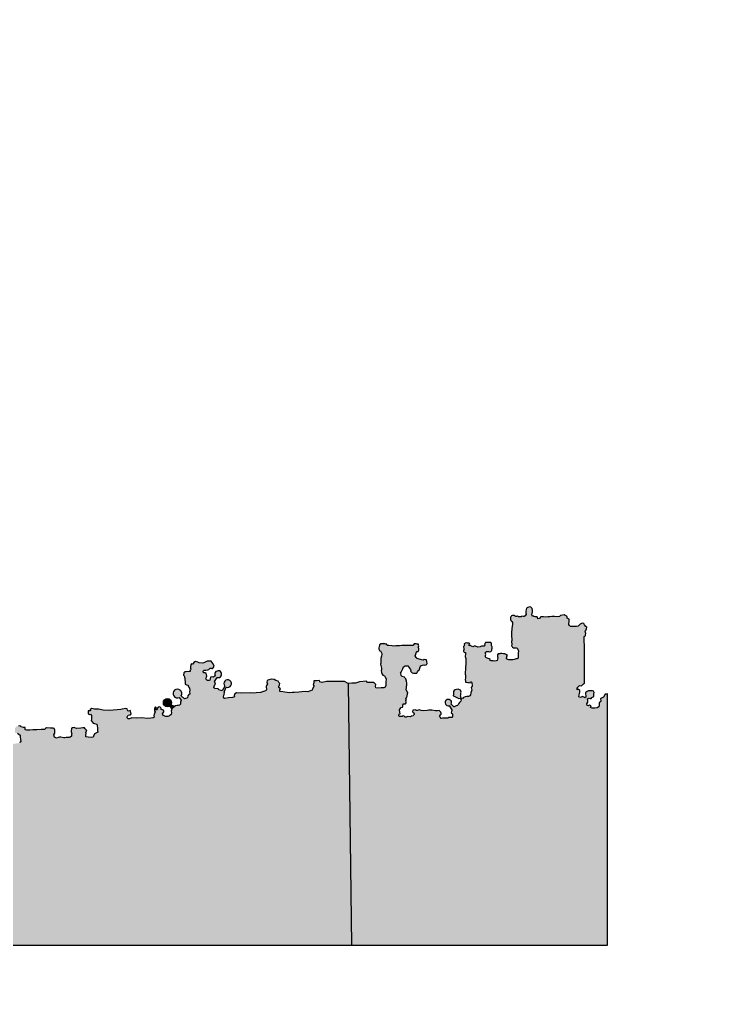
# Model space of a CAD drawing. Header units: metres. Extents: x -564 to -106, y -319 to -159.
# Drawn here: x -371.838 to -370.601, y -164.266 to -162.562 of the extents above; entities that cross this region are included whole.
import ezdxf

# ---------------------------------------------------------------- set-up
doc = ezdxf.new("R2010")
doc.units = ezdxf.units.M
doc.header["$MEASUREMENT"] = 0
doc.layers.add('контур здания на ситуации', color=1, linetype='Continuous', lineweight=30)
doc.layers.add('Рамка', color=7, linetype='Continuous', lineweight=0)

# ---------------------------------------------------------------- blocks, each defined once
blk = doc.blocks.new('A$C2C6E360E_1_1')
at = {"linetype": 'Continuous', "lineweight": 30, "ltscale": 0.1}
for points in [[(-5.0115, -3.9651), (-5.0154, -3.9651), (-5.0183, -3.9702), (-5.0216, -3.9723), (-5.0234, -3.9734), (-5.0229, -3.9765), (-5.0235, -3.9787), (-5.0256, -3.9798), (-5.026, -3.9822), (-5.0258, -3.985), (-5.0262, -3.9874), (-5.029, -3.9887), (-5.0334, -3.9894), (-5.0379, -3.9895), (-5.0407, -3.9883), (-5.0398, -3.9853), (-5.0426, -3.984), (-5.0439, -3.9852), (-5.0467, -3.9848), (-5.0468, -3.9822), (-5.0453, -3.9789), (-5.0454, -3.9761), (-5.0457, -3.9734), (-5.0449, -3.9725), (-5.043, -3.9719), (-5.0417, -3.9725), (-5.0397, -3.9725), (-5.0382, -3.9711), (-5.035, -3.9691), (-5.0347, -3.965), (-5.0345, -3.9621), (-5.0355, -3.9598), (-5.0371, -3.9594), (-5.0396, -3.9595), (-5.0422, -3.9596), (-5.0442, -3.9594), (-5.0466, -3.9604), (-5.0491, -3.9627), (-5.0493, -3.9653), (-5.0487, -3.9676), (-5.0487, -3.9703), (-5.0502, -3.9717), (-5.0521, -3.9707), (-5.0546, -3.9694), (-5.058, -3.9708), (-5.0607, -3.9698), (-5.0601, -3.9662), (-5.0594, -3.9618), (-5.059, -3.9592), (-5.0622, -3.9564), (-5.0637, -3.9577), (-5.064, -3.9541), (-5.0603, -3.9509), (-5.0594, -3.95), (-5.0565, -3.9507), (-5.0547, -3.9492), (-5.0528, -3.9476), (-5.0511, -3.9461), (-5.051, -3.9416), (-5.0509, -3.9095), (-5.0509, -3.8859), (-5.0515, -3.8693), (-5.0516, -3.8656), (-5.0495, -3.8643), (-5.0493, -3.8627), (-5.0489, -3.8602), (-5.05, -3.8572), (-5.0492, -3.8556), (-5.0483, -3.8539), (-5.0475, -3.8523), (-5.0472, -3.8492), (-5.049, -3.8482), (-5.0508, -3.8455), (-5.0523, -3.8434), (-5.0548, -3.8428), (-5.0588, -3.8441), (-5.0604, -3.846), (-5.062, -3.8478), (-5.0651, -3.8483), (-5.0694, -3.8484), (-5.0716, -3.8483), (-5.0752, -3.8482), (-5.0772, -3.8466), (-5.0783, -3.8446), (-5.0783, -3.8422), (-5.0775, -3.8406), (-5.0776, -3.8387), (-5.0777, -3.8354), (-5.0797, -3.8346), (-5.0811, -3.834), (-5.0809, -3.832), (-5.0818, -3.8306), (-5.0843, -3.8291), (-5.0862, -3.828), (-5.0893, -3.8286), (-5.0924, -3.8292), (-5.0943, -3.8313), (-5.0971, -3.8317), (-5.1026, -3.8311), (-5.1072, -3.8313), (-5.1112, -3.8315), (-5.1143, -3.8317), (-5.1178, -3.832), (-5.1217, -3.8317), (-5.1248, -3.8314), (-5.1267, -3.8314), (-5.1275, -3.8327), (-5.1285, -3.8343), (-5.1317, -3.8348), (-5.1326, -3.8317), (-5.1346, -3.8318), (-5.1361, -3.8319), (-5.1385, -3.831), (-5.1404, -3.83), (-5.1417, -3.8304), (-5.1422, -3.827), (-5.1417, -3.8257), (-5.1406, -3.8232), (-5.1411, -3.8203), (-5.1416, -3.8175), (-5.1439, -3.8151), (-5.1462, -3.8144), (-5.149, -3.8154), (-5.1514, -3.8169), (-5.152, -3.8189), (-5.1526, -3.8224), (-5.1524, -3.8245), (-5.152, -3.8262), (-5.1518, -3.8272), (-5.1538, -3.8297), (-5.155, -3.8312), (-5.1569, -3.8309), (-5.159, -3.8305), (-5.1607, -3.8317), (-5.162, -3.8319), (-5.1635, -3.8316), (-5.1651, -3.8314), (-5.166, -3.8305), (-5.167, -3.8307), (-5.1684, -3.8309), (-5.1699, -3.8312), (-5.1709, -3.8305), (-5.1723, -3.8296), (-5.1739, -3.8295), (-5.1754, -3.8296), (-5.177, -3.8297), (-5.1778, -3.831), (-5.1786, -3.8322), (-5.1788, -3.8344), (-5.1788, -3.8363), (-5.1778, -3.8388), (-5.1765, -3.8398), (-5.1754, -3.8416), (-5.1755, -3.8443), (-5.1763, -3.8515), (-5.1765, -3.8531), (-5.177, -3.858), (-5.1773, -3.8605), (-5.1772, -3.8628), (-5.1769, -3.8663), (-5.1766, -3.8691), (-5.1768, -3.8723), (-5.177, -3.8744), (-5.1765, -3.8795), (-5.177, -3.8816), (-5.1762, -3.883), (-5.1754, -3.8841), (-5.1738, -3.8853), (-5.1723, -3.8853), (-5.1706, -3.8854), (-5.1677, -3.8852), (-5.1666, -3.8863), (-5.1652, -3.8909), (-5.1654, -3.8936), (-5.1657, -3.8967), (-5.1656, -3.9014), (-5.1655, -3.9029), (-5.1676, -3.9041), (-5.1691, -3.9041), (-5.1707, -3.9045), (-5.1724, -3.9053), (-5.1746, -3.9057), (-5.1765, -3.9061), (-5.179, -3.906), (-5.1818, -3.9059), (-5.1837, -3.9051), (-5.1848, -3.9047), (-5.186, -3.9042), (-5.186, -3.9023), (-5.1854, -3.9011), (-5.185, -3.9002), (-5.1843, -3.8987), (-5.1855, -3.8975), (-5.1865, -3.8966), (-5.1886, -3.8954), (-5.1908, -3.8953), (-5.1937, -3.8951), (-5.196, -3.8952), (-5.1975, -3.8953), (-5.2002, -3.8955), (-5.2012, -3.8973), (-5.2014, -3.8986), (-5.2011, -3.9008), (-5.2007, -3.9026), (-5.2012, -3.9045), (-5.2019, -3.9069), (-5.2037, -3.9075), (-5.2059, -3.9082), (-5.2088, -3.9078), (-5.2101, -3.9078), (-5.2122, -3.9077), (-5.2138, -3.9069), (-5.2138, -3.9051), (-5.2156, -3.9044), (-5.2172, -3.9038), (-5.2204, -3.9025), (-5.2217, -3.902), (-5.2222, -3.9008), (-5.2218, -3.8985), (-5.2214, -3.8966), (-5.2222, -3.8947), (-5.2227, -3.8936), (-5.2216, -3.8924), (-5.2203, -3.8917), (-5.2186, -3.8917), (-5.2168, -3.8916), (-5.215, -3.8921), (-5.2128, -3.8915), (-5.2125, -3.8912), (-5.211, -3.8895), (-5.2109, -3.8884), (-5.2108, -3.8877), (-5.2108, -3.8871), (-5.2107, -3.8863), (-5.2106, -3.8851), (-5.2103, -3.8836), (-5.2111, -3.8825), (-5.2116, -3.8818), (-5.2117, -3.8806), (-5.2116, -3.8796), (-5.2115, -3.8782), (-5.2132, -3.8759), (-5.2157, -3.8757), (-5.2179, -3.8759), (-5.2218, -3.8761), (-5.2228, -3.8775), (-5.2237, -3.8787), (-5.2232, -3.8804), (-5.2229, -3.8814), (-5.2246, -3.8821), (-5.2272, -3.8822), (-5.2287, -3.8822), (-5.2312, -3.8834), (-5.2351, -3.8841), (-5.2366, -3.8834), (-5.238, -3.8828), (-5.2394, -3.8821), (-5.2417, -3.8825), (-5.2427, -3.8829), (-5.2441, -3.8834), (-5.2464, -3.8822), (-5.2484, -3.8811), (-5.2503, -3.8817), (-5.25, -3.8797), (-5.2488, -3.8785), (-5.25, -3.8774), (-5.2519, -3.8772), (-5.2532, -3.877), (-5.2548, -3.8768), (-5.2569, -3.8773), (-5.2587, -3.8782), (-5.2588, -3.8791), (-5.2582, -3.8801), (-5.2579, -3.8806), (-5.2585, -3.8812), (-5.2601, -3.8828), (-5.2599, -3.8839), (-5.2597, -3.8852), (-5.2593, -3.8873), (-5.259, -3.8885), (-5.2598, -3.89), (-5.2598, -3.8909), (-5.2589, -3.8929), (-5.2579, -3.893), (-5.2564, -3.8934), (-5.2563, -3.8955), (-5.2573, -3.9), (-5.2557, -3.9038), (-5.256, -3.9094), (-5.2561, -3.9119), (-5.2562, -3.9145), (-5.2564, -3.9173), (-5.2567, -3.9227), (-5.2569, -3.9274), (-5.2572, -3.9305), (-5.2563, -3.9325), (-5.2565, -3.9345), (-5.2568, -3.9378), (-5.2569, -3.94), (-5.2565, -3.9429), (-5.2563, -3.9443), (-5.2547, -3.9447), (-5.2523, -3.9453), (-5.2508, -3.9453), (-5.2484, -3.9454), (-5.2477, -3.9441), (-5.2466, -3.9437), (-5.2458, -3.9449), (-5.2455, -3.9461), (-5.2451, -3.9495), (-5.2449, -3.9517), (-5.2465, -3.954), (-5.2461, -3.9562), (-5.2456, -3.9585), (-5.2465, -3.9614), (-5.2475, -3.9632), (-5.2481, -3.9664), (-5.2489, -3.9681), (-5.2511, -3.9691), (-5.254, -3.9695), (-5.2569, -3.9698), (-5.2602, -3.9711), (-5.2614, -3.9725), (-5.2638, -3.9721), (-5.2647, -3.9698), (-5.2651, -3.9686), (-5.2649, -3.9663), (-5.2646, -3.9632), (-5.2641, -3.9617), (-5.2651, -3.9586), (-5.2678, -3.9573), (-5.2694, -3.9565), (-5.272, -3.9572), (-5.2743, -3.9577), (-5.2759, -3.9591), (-5.2775, -3.9604), (-5.2774, -3.9632), (-5.2775, -3.9655), (-5.2776, -3.9679), (-5.276, -3.9687), (-5.2738, -3.9698), (-5.2702, -3.9716), (-5.2681, -3.9727), (-5.2656, -3.9723), (-5.2641, -3.9748), (-5.2648, -3.9771), (-5.2669, -3.9799), (-5.2685, -3.9821), (-5.2699, -3.984), (-5.2706, -3.9849), (-5.2725, -3.9857), (-5.2739, -3.9862), (-5.2762, -3.9871), (-5.2767, -3.9873), (-5.2813, -3.9823, 4.704564), (-5.2848, -3.9851), (-5.2796, -3.9937), (-5.281, -3.9947), (-5.2815, -3.998), (-5.2789, -3.9992), (-5.2789, -4.001), (-5.2789, -4.0037), (-5.2801, -4.0056), (-5.2817, -4.0056), (-5.2839, -4.0056), (-5.2855, -4.0056), (-5.2872, -4.0067), (-5.2905, -4.0067), (-5.294, -4.0066), (-5.2962, -4.0066), (-5.2985, -4.0072), (-5.3002, -4.0051), (-5.301, -4.0041), (-5.3014, -4.0036), (-5.301, -4.0026), (-5.2996, -4.0011), (-5.2987, -4.0001), (-5.2983, -3.9982), (-5.2992, -3.9962), (-5.3009, -3.9946), (-5.3021, -3.9936), (-5.3051, -3.994), (-5.3071, -3.994), (-5.3086, -3.994), (-5.3145, -3.993), (-5.3201, -3.9927), (-5.3228, -3.9935), (-5.3288, -3.994), (-5.333, -3.9933), (-5.3368, -3.9926), (-5.34, -3.9937), (-5.3413, -3.9933), (-5.3432, -3.9926), (-5.3473, -3.9927), (-5.3479, -3.9956), (-5.3471, -3.9972), (-5.3455, -3.9978), (-5.3454, -3.9994), (-5.3454, -4.0002), (-5.3461, -4.0016), (-5.3467, -4.0027), (-5.35, -4.003), (-5.3513, -4.0042), (-5.3565, -4.0036), (-5.3589, -4.0049), (-5.3607, -4.0049), (-5.3622, -4.0031), (-5.3642, -4.0029), (-5.3658, -4.0036), (-5.3685, -4.0037), (-5.371, -4.0038), (-5.3714, -4.0025), (-5.3716, -4.0017), (-5.3718, -4.001), (-5.3709, -4), (-5.3695, -3.9985), (-5.3697, -3.9973), (-5.3699, -3.9958), (-5.3704, -3.9928), (-5.3705, -3.9923), (-5.3694, -3.9908), (-5.3679, -3.9884), (-5.3652, -3.988), (-5.3647, -3.9863), (-5.365, -3.9845), (-5.3641, -3.9823), (-5.364, -3.9821), (-5.3622, -3.9821), (-5.3603, -3.9821), (-5.3592, -3.98), (-5.3593, -3.9783), (-5.3594, -3.9762), (-5.3585, -3.9745), (-5.3597, -3.973), (-5.3599, -3.9727), (-5.3592, -3.9717), (-5.3578, -3.971), (-5.3567, -3.9654), (-5.3561, -3.9623), (-5.3576, -3.9598), (-5.3591, -3.9573), (-5.3585, -3.9542), (-5.3582, -3.9517), (-5.358, -3.9495), (-5.3577, -3.9463), (-5.3587, -3.9426), (-5.3595, -3.9388), (-5.3612, -3.9369), (-5.362, -3.936), (-5.3658, -3.935), (-5.3677, -3.9328), (-5.3684, -3.9297), (-5.3686, -3.9287), (-5.3675, -3.9274), (-5.3659, -3.9238), (-5.3649, -3.9212), (-5.3642, -3.9195), (-5.3635, -3.9179), (-5.361, -3.9165), (-5.3571, -3.9162), (-5.3561, -3.9162), (-5.3544, -3.9187), (-5.3533, -3.9204), (-5.3518, -3.9227), (-5.3512, -3.9235), (-5.3515, -3.9258), (-5.3486, -3.9286), (-5.3465, -3.9292), (-5.3442, -3.9291), (-5.3404, -3.9289), (-5.3397, -3.9266), (-5.3367, -3.9238), (-5.3355, -3.9206), (-5.3352, -3.9197), (-5.3343, -3.9174), (-5.3341, -3.9161), (-5.3309, -3.9151), (-5.3288, -3.9144), (-5.3268, -3.9151), (-5.3243, -3.9146), (-5.3236, -3.9134), (-5.3229, -3.9123), (-5.3235, -3.9086), (-5.3239, -3.9061), (-5.3259, -3.9058), (-5.3279, -3.9055), (-5.3299, -3.9066), (-5.3327, -3.9059), (-5.3344, -3.9055), (-5.3365, -3.9049), (-5.3385, -3.9044), (-5.3406, -3.9039), (-5.3408, -3.9028), (-5.3419, -3.9019), (-5.3432, -3.899), (-5.3426, -3.8964), (-5.3423, -3.8954), (-5.3412, -3.8928), (-5.3414, -3.8921), (-5.3404, -3.8914), (-5.3387, -3.8917), (-5.3382, -3.8914), (-5.3378, -3.8904), (-5.3373, -3.8892), (-5.3373, -3.8866), (-5.3378, -3.8853), (-5.3383, -3.8841), (-5.3375, -3.8832), (-5.3372, -3.8819), (-5.3376, -3.8805), (-5.338, -3.8787), (-5.34, -3.8786), (-5.3421, -3.8781), (-5.3427, -3.8784), (-5.3437, -3.8783), (-5.3452, -3.8784), (-5.3458, -3.8787), (-5.3459, -3.879), (-5.3458, -3.8799), (-5.3466, -3.8803), (-5.3472, -3.8812), (-5.3482, -3.8814), (-5.3617, -3.8814), (-5.3665, -3.8814), (-5.3708, -3.8819), (-5.3767, -3.882), (-5.381, -3.8824), (-5.383, -3.8817), (-5.3887, -3.8813), (-5.3919, -3.8811), (-5.3925, -3.8802), (-5.3925, -3.8791), (-5.3941, -3.8786), (-5.3957, -3.8782), (-5.3987, -3.8779), (-5.4001, -3.8781), (-5.4031, -3.8784), (-5.4036, -3.8791), (-5.4049, -3.8798), (-5.4051, -3.8809), (-5.4053, -3.8818), (-5.4055, -3.8827), (-5.4063, -3.8858), (-5.4061, -3.8867), (-5.4062, -3.8877), (-5.4053, -3.8896), (-5.4045, -3.8903), (-5.4035, -3.8905), (-5.4029, -3.8913), (-5.401, -3.8948), (-5.4013, -3.8967), (-5.4017, -3.8988), (-5.4014, -3.8995), (-5.4026, -3.9037), (-5.4024, -3.9065), (-5.4026, -3.9086), (-5.4028, -3.9099), (-5.403, -3.9116), (-5.4032, -3.9135), (-5.4019, -3.9201), (-5.4019, -3.923), (-5.402, -3.9248), (-5.4016, -3.9272), (-5.4012, -3.9295), (-5.3993, -3.9325), (-5.3966, -3.9334), (-5.3956, -3.9343), (-5.3938, -3.9392), (-5.3942, -3.9442), (-5.3943, -3.95), (-5.3951, -3.9531), (-5.3978, -3.9541), (-5.4023, -3.9544), (-5.4078, -3.9548), (-5.4112, -3.9542), (-5.4118, -3.9518), (-5.4114, -3.9483), (-5.415, -3.945), (-5.4205, -3.9449), (-5.4258, -3.9449), (-5.4275, -3.943), (-5.4394, -3.9437), (-5.4467, -3.9463), (-5.4529, -3.9464), (-5.459, -3.9466), (-5.4533, -4.3992), (-5.0115, -4.3992)], [(-5.459, -3.9466), (-5.4658, -3.9432), (-5.4777, -3.9433), (-5.4866, -3.9434), (-5.4965, -3.9435), (-5.5041, -3.9449), (-5.5082, -3.9439), (-5.5089, -3.9419), (-5.514, -3.9421), (-5.5185, -3.9422), (-5.5187, -3.9454), (-5.5198, -3.9489), (-5.5179, -3.9507), (-5.5205, -3.9562), (-5.5216, -3.9585), (-5.5262, -3.9603), (-5.5288, -3.9614), (-5.5323, -3.9605), (-5.5393, -3.9614), (-5.5441, -3.962), (-5.5521, -3.9624), (-5.5536, -3.9624), (-5.556, -3.9625), (-5.5609, -3.9627), (-5.5722, -3.9613), (-5.5772, -3.9607), (-5.5772, -3.9576), (-5.5761, -3.9562), (-5.5788, -3.9537), (-5.5792, -3.952), (-5.5779, -3.9489), (-5.5772, -3.9471), (-5.5787, -3.945), (-5.5802, -3.943), (-5.584, -3.9418), (-5.5871, -3.9399), (-5.5917, -3.9395), (-5.5978, -3.941), (-5.5989, -3.9421), (-5.5996, -3.9444), (-5.5986, -3.9474), (-5.6003, -3.95), (-5.6006, -3.9519), (-5.6008, -3.9535), (-5.5998, -3.9571), (-5.6022, -3.9594), (-5.6108, -3.9626), (-5.618, -3.9632), (-5.6235, -3.9637), (-5.6272, -3.9632), (-5.6433, -3.9634), (-5.6523, -3.9627), (-5.6548, -3.9644), (-5.6558, -3.9673), (-5.6556, -3.9699), (-5.6591, -3.9709), (-5.6661, -3.9718), (-5.6719, -3.9725), (-5.6729, -3.9727), (-5.6743, -3.9705), (-5.6737, -3.9668), (-5.6736, -3.9659), (-5.673, -3.9622), (-5.6735, -3.9616), (-5.6697, -3.9532, 7.950857), (-5.6724, -3.9513), (-5.6768, -3.9594), (-5.6784, -3.959), (-5.6825, -3.9579), (-5.6839, -3.9557), (-5.6895, -3.9557), (-5.6913, -3.9529), (-5.6899, -3.9505), (-5.6885, -3.9482), (-5.6896, -3.9446), (-5.6901, -3.9434), (-5.6855, -3.9364, 5.418489), (-5.6888, -3.9337), (-5.6915, -3.936), (-5.6931, -3.9354), (-5.6967, -3.936), (-5.6974, -3.9386), (-5.6983, -3.9417), (-5.7019, -3.9419), (-5.7041, -3.9407), (-5.7048, -3.9382), (-5.7037, -3.9359), (-5.7035, -3.9341), (-5.7044, -3.9287), (-5.7063, -3.9286), (-5.7093, -3.9284), (-5.7096, -3.9253), (-5.7078, -3.9236), (-5.7047, -3.9235), (-5.7016, -3.9234), (-5.6998, -3.9226), (-5.6976, -3.9204), (-5.6957, -3.9205), (-5.6949, -3.9208), (-5.6932, -3.9209), (-5.6925, -3.9199), (-5.6904, -3.9167), (-5.6923, -3.9129), (-5.6958, -3.908), (-5.6987, -3.9081), (-5.7027, -3.9085), (-5.7073, -3.9105), (-5.7099, -3.9115), (-5.7166, -3.9113), (-5.7189, -3.9097), (-5.7227, -3.9087), (-5.7257, -3.9105), (-5.7273, -3.9133), (-5.73, -3.9131), (-5.731, -3.9144), (-5.7317, -3.9176), (-5.7317, -3.9203), (-5.7308, -3.9227), (-5.7322, -3.9238), (-5.7322, -3.9259), (-5.7339, -3.9263), (-5.7387, -3.9266), (-5.7414, -3.9268), (-5.7427, -3.9286), (-5.7436, -3.9324), (-5.7425, -3.9337), (-5.742, -3.9361), (-5.741, -3.9378), (-5.7406, -3.9479), (-5.7385, -3.9489), (-5.7357, -3.9495), (-5.7348, -3.9526), (-5.7333, -3.955), (-5.7328, -3.9587), (-5.7329, -3.9594), (-5.7331, -3.9606), (-5.7326, -3.9654), (-5.7346, -3.9658), (-5.736, -3.9683), (-5.7366, -3.9714), (-5.738, -3.9722), (-5.7401, -3.9728), (-5.7416, -3.9733), (-5.7473, -3.9679, 6.061607), (-5.7509, -3.9712), (-5.7477, -3.9754), (-5.7488, -3.9804), (-5.7485, -3.9827), (-5.7506, -3.9841), (-5.753, -3.9849), (-5.7547, -3.9847), (-5.7575, -3.9852), (-5.7596, -3.9872), (-5.7636, -3.9906), (-5.7649, -3.9945), (-5.7642, -3.997), (-5.7648, -4.0004), (-5.7679, -4.0028), (-5.7707, -4.0037), (-5.7743, -4.0041), (-5.7787, -4.0024), (-5.7801, -3.999), (-5.7775, -3.9958), (-5.7774, -3.9934), (-5.7798, -3.9922), (-5.7804, -3.9922), (-5.782, -3.992), (-5.7826, -3.9888), (-5.7846, -3.9873), (-5.7875, -3.988), (-5.7892, -3.9898), (-5.7887, -3.9914), (-5.7896, -3.9922), (-5.7911, -3.9921), (-5.7909, -3.9908), (-5.7904, -3.9883), (-5.792, -3.9874), (-5.7935, -3.9894), (-5.7939, -3.9918), (-5.7936, -3.9942), (-5.7927, -3.996), (-5.7936, -3.9985), (-5.7948, -4.0018), (-5.7941, -4.0051), (-5.7958, -4.0063), (-5.8, -4.007), (-5.8049, -4.0074), (-5.816, -4.0061), (-5.825, -4.0067), (-5.8327, -4.0063), (-5.8366, -4.008), (-5.8389, -4.0079), (-5.8408, -4.0063), (-5.8404, -4.0033), (-5.8396, -4.0025), (-5.8391, -4.0016), (-5.835, -4.0006), (-5.8342, -3.9992), (-5.8344, -3.9972), (-5.8356, -3.9937), (-5.8395, -3.9948), (-5.8402, -3.9927), (-5.8408, -3.9908), (-5.843, -3.99), (-5.8493, -3.9913), (-5.852, -3.9918), (-5.8579, -3.9923), (-5.8718, -3.9935), (-5.8823, -3.9931), (-5.8904, -3.9914), (-5.897, -3.9913), (-5.9017, -3.9903), (-5.9046, -3.9918), (-5.9042, -3.9942), (-5.9061, -3.9942), (-5.9081, -3.9942), (-5.9084, -3.9969), (-5.9081, -3.999), (-5.9059, -4.0002), (-5.9043, -4.0001), (-5.9025, -4.002), (-5.9022, -4.0082), (-5.9029, -4.0109), (-5.9012, -4.0129), (-5.8993, -4.0152), (-5.8971, -4.016), (-5.8935, -4.0173), (-5.8924, -4.0202), (-5.8922, -4.0237), (-5.8919, -4.0279), (-5.8917, -4.0311), (-5.8938, -4.0322), (-5.897, -4.0339), (-5.8988, -4.0381), (-5.8995, -4.0397), (-5.9023, -4.0403), (-5.9081, -4.0396), (-5.912, -4.039), (-5.9124, -4.0361), (-5.9115, -4.0335), (-5.9125, -4.0314), (-5.9116, -4.03), (-5.9103, -4.0279), (-5.9123, -4.0266), (-5.9133, -4.0251), (-5.9145, -4.0234), (-5.9173, -4.0235), (-5.9209, -4.0239), (-5.9286, -4.0246), (-5.9316, -4.023), (-5.9357, -4.0235), (-5.9367, -4.0243), (-5.9372, -4.0258), (-5.9373, -4.0281), (-5.9375, -4.0302), (-5.9369, -4.0322), (-5.9364, -4.0338), (-5.9369, -4.0352), (-5.9371, -4.038), (-5.9402, -4.0403), (-5.9433, -4.0403), (-5.946, -4.0404), (-5.9483, -4.0408), (-5.9501, -4.0406), (-5.9555, -4.0395), (-5.9579, -4.0396), (-5.9601, -4.0403), (-5.9631, -4.0412), (-5.9662, -4.0396), (-5.9672, -4.0357), (-5.9659, -4.0325), (-5.9659, -4.0301), (-5.966, -4.0272), (-5.9668, -4.0247), (-5.9684, -4.024), (-5.9735, -4.0241), (-5.9803, -4.0236), (-5.982, -4.0245), (-5.9838, -4.0265), (-5.9891, -4.0266), (-5.9966, -4.027), (-6.004, -4.027), (-6.0092, -4.0273), (-6.0144, -4.0276), (-6.017, -4.0269), (-6.017, -4.0259), (-6.017, -4.0231), (-6.02, -4.0229), (-6.0239, -4.022), (-6.0243, -4.0213), (-6.0263, -4.0201), (-6.0287, -4.0207), (-6.0296, -4.021), (-6.0319, -4.021), (-6.0344, -4.0238), (-6.0346, -4.0257), (-6.0348, -4.0267), (-6.0348, -4.0321), (-6.0303, -4.0329), (-6.0256, -4.0364), (-6.0257, -4.0392), (-6.025, -4.0437), (-6.0246, -4.0464), (-6.0258, -4.0481), (-6.0267, -4.0488), (-6.028, -4.0498), (-6.0305, -4.0502), (-6.0334, -4.0506), (-6.0404, -4.0516), (-6.0431, -4.0479), (-6.0404, -4.0444), (-6.0417, -4.0426), (-6.0434, -4.0424), (-6.0447, -4.0418), (-6.0468, -4.0416), (-6.0511, -4.0421), (-6.0547, -4.0436), (-6.0583, -4.0441), (-6.0612, -4.0444), (-6.0641, -4.0448), (-6.0667, -4.0446), (-6.0715, -4.0444), (-6.0773, -4.0442), (-6.0813, -4.0441), (-6.0844, -4.044), (-6.0888, -4.0451), (-6.0892, -4.0458), (-6.0898, -4.0467), (-6.0914, -4.0479), (-6.0921, -4.05), (-6.0935, -4.0518), (-6.0954, -4.0544), (-6.0992, -4.0545), (-6.1047, -4.0543), (-6.1069, -4.0543), (-6.1074, -4.0534), (-6.1079, -4.0524), (-6.1083, -4.0517), (-6.109, -4.0502), (-6.1098, -4.0487), (-6.1092, -4.0459), (-6.1092, -4.0451), (-6.1098, -4.0429), (-6.1092, -4.0408), (-6.1081, -4.0378), (-6.1076, -4.0366), (-6.1047, -4.0366), (-6.1033, -4.0364), (-6.1013, -4.0363), (-6.1008, -4.0338), (-6.0986, -4.0334), (-6.0976, -4.0321), (-6.0971, -4.03), (-6.0973, -4.0274), (-6.0965, -4.0251), (-6.0991, -4.0223), (-6.1015, -4.0223), (-6.103, -4.0229), (-6.1042, -4.0233), (-6.1059, -4.024), (-6.1066, -4.0236), (-6.1092, -4.0236), (-6.1117, -4.0237), (-6.1176, -4.0253), (-6.1211, -4.0263), (-6.1228, -4.0278), (-6.1226, -4.0296), (-6.1224, -4.031), (-6.1243, -4.0334), (-6.1274, -4.0349), (-6.1284, -4.0354), (-6.1306, -4.0356), (-6.1378, -4.036), (-6.1408, -4.0349), (-6.1424, -4.0312), (-6.143, -4.0267), (-6.1422, -4.0238), (-6.1402, -4.0204), (-6.1388, -4.0196), (-6.1376, -4.0189), (-6.1326, -4.019), (-6.1304, -4.0179), (-6.1297, -4.0163), (-6.1286, -4.0139), (-6.1289, -4.0109), (-6.1303, -4.0084), (-6.1316, -4.0061), (-6.1341, -4.0042), (-6.1365, -4.0041), (-6.1388, -4.0041), (-6.1408, -4.0038), (-6.1425, -4.0036), (-6.1435, -4.0034), (-6.1427, -4.0001), (-6.1421, -3.9959), (-6.1417, -3.9935), (-6.1442, -3.991), (-6.1459, -3.9894), (-6.1498, -3.9883), (-6.1531, -3.9882), (-6.1563, -3.9891), (-6.1569, -3.9899), (-6.1582, -3.9933), (-6.158, -3.9947), (-6.1579, -3.9956), (-6.1583, -3.9969), (-6.1586, -3.9987), (-6.1605, -4.0005), (-6.1636, -4.0024), (-6.1643, -4.0028), (-6.1683, -4.0021), (-6.1719, -4.0006), (-6.1727, -3.9989), (-6.1733, -3.9976), (-6.1748, -3.9945), (-6.1738, -3.9911), (-6.173, -3.9879), (-6.1711, -3.9865), (-6.1673, -3.9836), (-6.1639, -3.9828), (-6.1636, -3.9813), (-6.1631, -3.9783), (-6.1636, -3.9761), (-6.164, -3.9744), (-6.1632, -3.9708), (-6.1616, -3.9695), (-6.1606, -3.967), (-6.1611, -3.964), (-6.1617, -3.9622), (-6.1626, -3.9599), (-6.1641, -3.9594), (-6.1661, -3.9593), (-6.1688, -3.9592), (-6.1705, -3.9596), (-6.1724, -3.9608), (-6.1727, -3.9614), (-6.1736, -3.9621), (-6.174, -3.9635), (-6.174, -3.9652), (-6.1743, -3.9671), (-6.1744, -3.969), (-6.1754, -3.9702), (-6.1757, -3.9707), (-6.176, -3.9711), (-6.1798, -3.9725), (-6.1816, -3.9714), (-6.1862, -3.9706), (-6.1887, -3.9702), (-6.1899, -3.967), (-6.1893, -3.964), (-6.1875, -3.9623), (-6.1886, -3.9587), (-6.1892, -3.957), (-6.1859, -3.9552), (-6.1833, -3.955), (-6.1794, -3.9564), (-6.1783, -3.9537), (-6.1774, -3.9506), (-6.1768, -3.9485), (-6.176, -3.9459), (-6.1777, -3.9433), (-6.1793, -3.9411), (-6.1828, -3.9392), (-6.1878, -3.939), (-6.1919, -3.9405), (-6.1959, -3.9432), (-6.2017, -3.9439), (-6.2118, -3.9441), (-6.2064, -4.3992), (-5.4533, -4.3992)], [(-5.7783, -3.98, 1), (-5.7642, -3.98, 1)], [(-5.7586, -3.9862), (-5.7652, -3.9836, -0.11973), (-5.7676, -3.986), (-5.7636, -3.9906), (-5.7596, -3.9872)]]:
    blk.add_hatch(color=7, dxfattribs=at).paths.add_polyline_path(points)
at = {"color": 7, "linetype": 'Continuous', "lineweight": 30, "ltscale": 0.1}
for p, q in [((-5.6888, -3.9337), (-5.6915, -3.936)), ((-5.6901, -3.9434), (-5.6855, -3.9364)), ((-5.6724, -3.9513), (-5.6768, -3.9594)), ((-5.459, -3.9466), (-5.4533, -4.3992)), ((-5.7473, -3.9679), (-5.7416, -3.9733)), ((-5.6735, -3.9616), (-5.6697, -3.9532)), ((-5.7652, -3.9836), (-5.7586, -3.9862)), ((-5.7509, -3.9712), (-5.7477, -3.9754)), ((-5.2848, -3.9851), (-5.2796, -3.9937)), ((-5.2813, -3.9823), (-5.2767, -3.9873)), ((-5.7676, -3.986), (-5.7636, -3.9906))]:
    blk.add_line(p, q, dxfattribs=at)
at = {"color": 7, "linetype": 'Continuous', "lineweight": 30, "ltscale": 0.1, "flags": 128}
for points in [[(-5.0115, -3.9651), (-5.0154, -3.9651), (-5.0183, -3.9702), (-5.0216, -3.9723), (-5.0234, -3.9734), (-5.0229, -3.9765), (-5.0235, -3.9787), (-5.0256, -3.9798), (-5.026, -3.9822), (-5.0258, -3.985), (-5.0262, -3.9874), (-5.029, -3.9887), (-5.0334, -3.9894), (-5.0379, -3.9895), (-5.0407, -3.9883), (-5.0398, -3.9853), (-5.0426, -3.984), (-5.0439, -3.9852), (-5.0467, -3.9848), (-5.0468, -3.9822), (-5.0453, -3.9789), (-5.0454, -3.9761), (-5.0457, -3.9734), (-5.0449, -3.9725), (-5.043, -3.9719), (-5.0417, -3.9725), (-5.0397, -3.9725), (-5.0382, -3.9711), (-5.035, -3.9691), (-5.0347, -3.965), (-5.0345, -3.9621), (-5.0355, -3.9598), (-5.0371, -3.9594), (-5.0396, -3.9595), (-5.0422, -3.9596), (-5.0442, -3.9594), (-5.0466, -3.9604), (-5.0491, -3.9627), (-5.0493, -3.9653), (-5.0487, -3.9676), (-5.0487, -3.9703), (-5.0502, -3.9717), (-5.0521, -3.9707), (-5.0546, -3.9694), (-5.058, -3.9708), (-5.0607, -3.9698), (-5.0601, -3.9662), (-5.0594, -3.9618), (-5.059, -3.9592), (-5.0622, -3.9564), (-5.0637, -3.9577), (-5.0637, -3.9577), (-5.064, -3.9541), (-5.064, -3.9541), (-5.0603, -3.9509), (-5.0594, -3.95), (-5.0565, -3.9507), (-5.0547, -3.9492), (-5.0528, -3.9476), (-5.0511, -3.9461), (-5.051, -3.9416), (-5.0509, -3.9095), (-5.0509, -3.8859), (-5.0515, -3.8693), (-5.0516, -3.8656), (-5.0495, -3.8643), (-5.0493, -3.8627), (-5.0489, -3.8602), (-5.05, -3.8572), (-5.0492, -3.8556), (-5.0483, -3.8539), (-5.0475, -3.8523), (-5.0472, -3.8492), (-5.049, -3.8482), (-5.0508, -3.8455), (-5.0523, -3.8434), (-5.0548, -3.8428), (-5.0588, -3.8441), (-5.0604, -3.846), (-5.062, -3.8478), (-5.0651, -3.8483), (-5.0694, -3.8484), (-5.0716, -3.8483), (-5.0752, -3.8482), (-5.0772, -3.8466), (-5.0783, -3.8446), (-5.0783, -3.8422), (-5.0775, -3.8406), (-5.0776, -3.8387), (-5.0777, -3.8354), (-5.0797, -3.8346), (-5.0811, -3.834), (-5.0809, -3.832), (-5.0818, -3.8306), (-5.0843, -3.8291), (-5.0862, -3.828), (-5.0893, -3.8286), (-5.0924, -3.8292), (-5.0943, -3.8313), (-5.0971, -3.8317), (-5.1026, -3.8311), (-5.1072, -3.8313), (-5.1112, -3.8315), (-5.1143, -3.8317), (-5.1178, -3.832), (-5.1217, -3.8317), (-5.1248, -3.8314), (-5.1267, -3.8314), (-5.1275, -3.8327), (-5.1285, -3.8343), (-5.1285, -3.8343), (-5.1317, -3.8348), (-5.1317, -3.8348), (-5.1324, -3.8325), (-5.1326, -3.8317), (-5.1346, -3.8318), (-5.1361, -3.8319), (-5.1385, -3.831), (-5.1404, -3.83), (-5.1417, -3.8304), (-5.1417, -3.8304), (-5.1422, -3.827), (-5.1417, -3.8257), (-5.1406, -3.8232), (-5.1411, -3.8203), (-5.1416, -3.8175), (-5.1439, -3.8151), (-5.1462, -3.8144), (-5.149, -3.8154), (-5.1514, -3.8169), (-5.152, -3.8189), (-5.1526, -3.8224), (-5.1524, -3.8245), (-5.152, -3.8262), (-5.1518, -3.8272), (-5.1538, -3.8297), (-5.155, -3.8312), (-5.1569, -3.8309), (-5.159, -3.8305), (-5.1607, -3.8317), (-5.162, -3.8319), (-5.162, -3.8319), (-5.1635, -3.8316), (-5.1651, -3.8314), (-5.166, -3.8305), (-5.167, -3.8307), (-5.1684, -3.8309), (-5.1699, -3.8312), (-5.1709, -3.8305), (-5.1723, -3.8296), (-5.1739, -3.8295), (-5.1754, -3.8296), (-5.177, -3.8297), (-5.1778, -3.831), (-5.1786, -3.8322), (-5.1788, -3.8344), (-5.1788, -3.8363), (-5.1781, -3.8382), (-5.1778, -3.8388), (-5.1765, -3.8398), (-5.1754, -3.8416), (-5.1755, -3.8443), (-5.1763, -3.8515), (-5.1765, -3.8531), (-5.177, -3.858), (-5.1773, -3.8605), (-5.1772, -3.8628), (-5.1769, -3.8663), (-5.1766, -3.8691), (-5.1768, -3.8723), (-5.177, -3.8744), (-5.1765, -3.8795), (-5.177, -3.8816), (-5.1762, -3.883), (-5.1754, -3.8841), (-5.1738, -3.8853), (-5.1723, -3.8853), (-5.1706, -3.8854), (-5.1688, -3.8853), (-5.1674, -3.8856), (-5.1666, -3.8863), (-5.1652, -3.8909), (-5.1654, -3.8936), (-5.1657, -3.8967), (-5.1656, -3.9014), (-5.1655, -3.9029), (-5.1676, -3.9041), (-5.1691, -3.9041), (-5.1707, -3.9045), (-5.1724, -3.9053), (-5.1746, -3.9057), (-5.1765, -3.9061), (-5.179, -3.906), (-5.1818, -3.9059), (-5.1837, -3.9051), (-5.1848, -3.9047), (-5.186, -3.9042), (-5.186, -3.9023), (-5.1854, -3.9011), (-5.185, -3.9002), (-5.1843, -3.8987), (-5.1855, -3.8975), (-5.1865, -3.8966), (-5.1886, -3.8954), (-5.1908, -3.8953), (-5.1937, -3.8951), (-5.196, -3.8952), (-5.1975, -3.8953), (-5.2002, -3.8955), (-5.2012, -3.8973), (-5.2014, -3.8986), (-5.2011, -3.9008), (-5.2007, -3.9026), (-5.2012, -3.9045), (-5.2019, -3.9069), (-5.2037, -3.9075), (-5.2059, -3.9082), (-5.2088, -3.9078), (-5.2101, -3.9078), (-5.2122, -3.9077), (-5.2138, -3.9069), (-5.2138, -3.9058), (-5.2138, -3.9051), (-5.2156, -3.9044), (-5.2172, -3.9038), (-5.2204, -3.9025), (-5.2217, -3.902), (-5.2222, -3.9008), (-5.2218, -3.8985), (-5.2214, -3.8966), (-5.2222, -3.8947), (-5.2227, -3.8936), (-5.2216, -3.8924), (-5.2203, -3.8917), (-5.2186, -3.8917), (-5.2168, -3.8916), (-5.215, -3.8921), (-5.2128, -3.8915), (-5.2122, -3.8909), (-5.2125, -3.8912), (-5.2117, -3.8903), (-5.2117, -3.8903), (-5.211, -3.8895), (-5.2109, -3.8884), (-5.2108, -3.8877), (-5.2108, -3.8871), (-5.2107, -3.8863), (-5.2106, -3.8851), (-5.2104, -3.8842), (-5.2103, -3.8836), (-5.2111, -3.8825), (-5.2116, -3.8818), (-5.2117, -3.8806), (-5.2116, -3.8796), (-5.2115, -3.8782), (-5.2125, -3.8767), (-5.2129, -3.8762), (-5.2132, -3.8759), (-5.2157, -3.8757), (-5.2179, -3.8759), (-5.2208, -3.8761), (-5.2218, -3.8761), (-5.2228, -3.8775), (-5.2237, -3.8787), (-5.2232, -3.8804), (-5.2229, -3.8814), (-5.2246, -3.8821), (-5.2272, -3.8822), (-5.2287, -3.8822), (-5.2312, -3.8834), (-5.2312, -3.8834), (-5.2351, -3.8841), (-5.2366, -3.8834), (-5.238, -3.8828), (-5.2394, -3.8821), (-5.2417, -3.8825), (-5.2427, -3.8829), (-5.2441, -3.8834), (-5.2464, -3.8822), (-5.2484, -3.8811), (-5.2503, -3.8817), (-5.25, -3.8797), (-5.25, -3.8797), (-5.2488, -3.8785), (-5.25, -3.8774), (-5.2519, -3.8772), (-5.2532, -3.877), (-5.2548, -3.8768), (-5.2569, -3.8773), (-5.2577, -3.8777), (-5.2587, -3.8782), (-5.2588, -3.8791), (-5.2582, -3.8801), (-5.2579, -3.8806), (-5.2585, -3.8812), (-5.2595, -3.8822), (-5.2601, -3.8828), (-5.2599, -3.8839), (-5.2597, -3.8852), (-5.2593, -3.8873), (-5.2593, -3.8873), (-5.259, -3.8885), (-5.2598, -3.89), (-5.2598, -3.8909), (-5.2592, -3.8921), (-5.2589, -3.8929), (-5.2579, -3.893), (-5.2564, -3.8934), (-5.2563, -3.8955), (-5.2573, -3.9), (-5.2557, -3.9038), (-5.256, -3.9094), (-5.2561, -3.9119), (-5.2562, -3.9145), (-5.2564, -3.9173), (-5.2567, -3.9227), (-5.2569, -3.9274), (-5.2572, -3.9305), (-5.2563, -3.9325), (-5.2565, -3.9345), (-5.2568, -3.9378), (-5.2569, -3.94), (-5.2565, -3.9429), (-5.2563, -3.9443), (-5.2547, -3.9447), (-5.2523, -3.9453), (-5.2508, -3.9453), (-5.2484, -3.9454), (-5.2477, -3.9441), (-5.2466, -3.9437), (-5.2458, -3.9449), (-5.2455, -3.9461), (-5.2451, -3.9495), (-5.2449, -3.9517), (-5.2465, -3.954), (-5.2461, -3.9562), (-5.2456, -3.9585), (-5.2465, -3.9614), (-5.2475, -3.9632), (-5.2481, -3.9664), (-5.2489, -3.9681), (-5.2511, -3.9691), (-5.254, -3.9695), (-5.2569, -3.9698), (-5.2602, -3.9711), (-5.2614, -3.9725), (-5.2638, -3.9721), (-5.2647, -3.9698), (-5.2651, -3.9686), (-5.2649, -3.9663), (-5.2646, -3.9632), (-5.2641, -3.9617), (-5.2651, -3.9586), (-5.2678, -3.9573), (-5.2694, -3.9565), (-5.272, -3.9572), (-5.2743, -3.9577), (-5.2759, -3.9591), (-5.2775, -3.9604), (-5.2774, -3.9632), (-5.2775, -3.9655), (-5.2776, -3.9679), (-5.276, -3.9687), (-5.2738, -3.9698), (-5.2738, -3.9698), (-5.2738, -3.9698), (-5.2702, -3.9716), (-5.2691, -3.9722), (-5.2681, -3.9727), (-5.2656, -3.9723), (-5.2641, -3.9748), (-5.2648, -3.9771), (-5.2669, -3.9799), (-5.2685, -3.9821), (-5.2699, -3.984), (-5.2706, -3.9849), (-5.2725, -3.9857), (-5.2739, -3.9862), (-5.2739, -3.9862), (-5.2762, -3.9871), (-5.2767, -3.9873)], [(-5.2796, -3.9937), (-5.281, -3.9947), (-5.2815, -3.998), (-5.2789, -3.9992), (-5.2789, -4.001), (-5.2789, -4.0037), (-5.2801, -4.0056), (-5.2817, -4.0056), (-5.2839, -4.0056), (-5.2855, -4.0056), (-5.2872, -4.0067), (-5.2905, -4.0067), (-5.294, -4.0066), (-5.2962, -4.0066), (-5.2985, -4.0072), (-5.3002, -4.0051), (-5.3002, -4.0051), (-5.301, -4.0041), (-5.3014, -4.0036), (-5.301, -4.0026), (-5.2996, -4.0011), (-5.2987, -4.0001), (-5.2983, -3.9982), (-5.2992, -3.9962), (-5.3009, -3.9946), (-5.3021, -3.9936), (-5.3051, -3.994), (-5.3071, -3.994), (-5.3086, -3.994), (-5.3145, -3.993), (-5.3201, -3.9927), (-5.3228, -3.9935), (-5.3288, -3.994), (-5.333, -3.9933), (-5.3368, -3.9926), (-5.34, -3.9937), (-5.3413, -3.9933), (-5.3432, -3.9926), (-5.3473, -3.9927), (-5.3479, -3.9956), (-5.3471, -3.9972), (-5.3455, -3.9978), (-5.3454, -3.9994), (-5.3454, -4.0002), (-5.3461, -4.0016), (-5.3467, -4.0027), (-5.35, -4.003), (-5.3513, -4.0042), (-5.3565, -4.0036), (-5.3589, -4.0049), (-5.3607, -4.0049), (-5.3622, -4.0031), (-5.3642, -4.0029), (-5.3658, -4.0036), (-5.3685, -4.0037), (-5.371, -4.0038), (-5.3714, -4.0025), (-5.3716, -4.0017), (-5.3718, -4.001), (-5.3709, -4), (-5.3702, -3.9993), (-5.3695, -3.9995), (-5.3694, -3.9986), (-5.3697, -3.9973), (-5.3699, -3.9958), (-5.3704, -3.9928), (-5.3705, -3.9923), (-5.3694, -3.9908), (-5.3694, -3.9908), (-5.3683, -3.9891), (-5.3674, -3.9883), (-5.3652, -3.988), (-5.3647, -3.9863), (-5.365, -3.9845), (-5.3641, -3.9823), (-5.364, -3.9821), (-5.3622, -3.9821), (-5.3603, -3.9821), (-5.3603, -3.9821), (-5.3592, -3.98), (-5.3593, -3.9783), (-5.3594, -3.9762), (-5.3585, -3.9745), (-5.3597, -3.973), (-5.3599, -3.9727), (-5.3592, -3.9717), (-5.3578, -3.971), (-5.3578, -3.971), (-5.3567, -3.9654), (-5.3561, -3.9623), (-5.3576, -3.9598), (-5.3591, -3.9573), (-5.3585, -3.9542), (-5.3582, -3.9517), (-5.358, -3.9495), (-5.3577, -3.9463), (-5.3587, -3.9426), (-5.3595, -3.9388), (-5.3612, -3.9369), (-5.362, -3.936), (-5.362, -3.936), (-5.3658, -3.935), (-5.3677, -3.9328), (-5.3684, -3.9297), (-5.3686, -3.9287), (-5.3675, -3.9274), (-5.3659, -3.9238), (-5.3649, -3.9212), (-5.3642, -3.9195), (-5.3642, -3.9195), (-5.3635, -3.9179), (-5.361, -3.9165), (-5.3571, -3.9162), (-5.3561, -3.9162), (-5.3544, -3.9187), (-5.3533, -3.9204), (-5.3518, -3.9227), (-5.3512, -3.9235), (-5.3515, -3.9258), (-5.3486, -3.9286), (-5.3465, -3.9292), (-5.3442, -3.9291), (-5.3415, -3.929), (-5.3404, -3.9289), (-5.3397, -3.9266), (-5.3397, -3.9266), (-5.3376, -3.9246), (-5.3367, -3.9238), (-5.3355, -3.9206), (-5.3352, -3.9197), (-5.3346, -3.9182), (-5.3343, -3.9174), (-5.3341, -3.9161), (-5.3309, -3.9151), (-5.3288, -3.9144), (-5.3268, -3.9151), (-5.3268, -3.9151), (-5.3243, -3.9146), (-5.3243, -3.9146), (-5.3236, -3.9134), (-5.3236, -3.9134), (-5.3229, -3.9123), (-5.3235, -3.9086), (-5.3239, -3.9061), (-5.3259, -3.9058), (-5.3259, -3.9058), (-5.3279, -3.9055), (-5.3299, -3.9066), (-5.3327, -3.9059), (-5.3344, -3.9055), (-5.3365, -3.9049), (-5.3385, -3.9044), (-5.3406, -3.9039), (-5.3408, -3.9028), (-5.3419, -3.9019), (-5.3432, -3.899), (-5.3426, -3.8964), (-5.3423, -3.8954), (-5.3417, -3.8938), (-5.3412, -3.8928), (-5.3414, -3.8921), (-5.3404, -3.8914), (-5.3393, -3.8916), (-5.3387, -3.8918), (-5.3382, -3.8914), (-5.3378, -3.8904), (-5.3373, -3.8892), (-5.3373, -3.8878), (-5.3373, -3.8866), (-5.3378, -3.8853), (-5.3383, -3.8841), (-5.3379, -3.8837), (-5.3375, -3.8832), (-5.3372, -3.8819), (-5.3376, -3.8805), (-5.3378, -3.8796), (-5.338, -3.8787), (-5.34, -3.8786), (-5.3419, -3.8782), (-5.3421, -3.8781), (-5.3427, -3.8784), (-5.3432, -3.8784), (-5.3437, -3.8783), (-5.3445, -3.8784), (-5.3452, -3.8784), (-5.3458, -3.8787), (-5.3459, -3.879), (-5.3458, -3.8794), (-5.346, -3.88), (-5.3466, -3.8803), (-5.3469, -3.8808), (-5.3477, -3.8813), (-5.3482, -3.8814), (-5.3617, -3.8814), (-5.3665, -3.8814), (-5.3708, -3.8819), (-5.3767, -3.882), (-5.381, -3.8824), (-5.383, -3.8817), (-5.3887, -3.8813), (-5.3919, -3.8811), (-5.3925, -3.8802), (-5.3925, -3.8791), (-5.3941, -3.8786), (-5.3957, -3.8782), (-5.3981, -3.878), (-5.3987, -3.8779), (-5.4001, -3.8781), (-5.4019, -3.8783), (-5.4025, -3.8783), (-5.4031, -3.8784), (-5.4036, -3.8791), (-5.4049, -3.8798), (-5.4051, -3.8809), (-5.4053, -3.8818), (-5.4055, -3.8827), (-5.4062, -3.8853), (-5.4063, -3.8858), (-5.4061, -3.8867), (-5.4062, -3.8877), (-5.4053, -3.8896), (-5.4045, -3.8903), (-5.4035, -3.8905), (-5.4029, -3.8913), (-5.401, -3.8948), (-5.4013, -3.8967), (-5.4017, -3.8988), (-5.4014, -3.8995), (-5.4026, -3.9037), (-5.4025, -3.9053), (-5.4025, -3.9069), (-5.4026, -3.9086), (-5.4028, -3.9099), (-5.403, -3.9116), (-5.4032, -3.9135), (-5.4019, -3.9201), (-5.4019, -3.923), (-5.402, -3.9248), (-5.4016, -3.9272), (-5.4014, -3.9283), (-5.4012, -3.9295), (-5.3993, -3.9325), (-5.3966, -3.9334), (-5.3956, -3.9343), (-5.3938, -3.9392), (-5.3942, -3.9442), (-5.3943, -3.95), (-5.3951, -3.9531), (-5.3978, -3.9541), (-5.4023, -3.9544), (-5.4078, -3.9548), (-5.4112, -3.9542), (-5.4118, -3.9518), (-5.4114, -3.9483), (-5.415, -3.945), (-5.4205, -3.9449), (-5.4258, -3.9449), (-5.4275, -3.943), (-5.4394, -3.9437), (-5.4467, -3.9463), (-5.4529, -3.9464), (-5.459, -3.9466), (-5.4658, -3.9432), (-5.4777, -3.9433), (-5.4866, -3.9434), (-5.4965, -3.9435), (-5.5041, -3.9449), (-5.5082, -3.9439), (-5.5089, -3.9419), (-5.514, -3.9421), (-5.5185, -3.9422), (-5.5187, -3.9454), (-5.5198, -3.9489), (-5.5179, -3.9507), (-5.5205, -3.9562), (-5.5216, -3.9585), (-5.5262, -3.9603), (-5.5288, -3.9614), (-5.5323, -3.9605), (-5.5393, -3.9614), (-5.5441, -3.962), (-5.5521, -3.9624), (-5.5536, -3.9624), (-5.556, -3.9625), (-5.5609, -3.9627), (-5.5722, -3.9613), (-5.5772, -3.9607), (-5.5772, -3.9576), (-5.5761, -3.9562), (-5.5788, -3.9537), (-5.5792, -3.952), (-5.5779, -3.9489), (-5.5772, -3.9471), (-5.5787, -3.945), (-5.5802, -3.943), (-5.584, -3.9418), (-5.5871, -3.9399), (-5.5917, -3.9395), (-5.5959, -3.9405), (-5.5978, -3.941), (-5.5989, -3.9421), (-5.5996, -3.9444), (-5.5986, -3.9474), (-5.6003, -3.95), (-5.6006, -3.9519), (-5.6008, -3.9535), (-5.6001, -3.9558), (-5.6003, -3.9576), (-5.6022, -3.9594), (-5.6108, -3.9626), (-5.618, -3.9632), (-5.6235, -3.9637), (-5.6272, -3.9632), (-5.6433, -3.9634), (-5.6523, -3.9627), (-5.6548, -3.9644), (-5.6558, -3.9673), (-5.6556, -3.9699), (-5.6591, -3.9709), (-5.6661, -3.9718), (-5.6719, -3.9725), (-5.6729, -3.9727), (-5.6743, -3.9705), (-5.6737, -3.9668), (-5.6736, -3.9659), (-5.673, -3.9622), (-5.6735, -3.9616)], [(-5.6915, -3.936), (-5.6931, -3.9354), (-5.6967, -3.936), (-5.6974, -3.9386), (-5.6981, -3.9409), (-5.699, -3.9418), (-5.7019, -3.9419), (-5.7019, -3.9419), (-5.7041, -3.9407), (-5.7048, -3.9382), (-5.7037, -3.9359), (-5.7035, -3.9341), (-5.7044, -3.9287), (-5.7063, -3.9286), (-5.7093, -3.9284), (-5.7096, -3.9253), (-5.7078, -3.9236), (-5.7047, -3.9235), (-5.7016, -3.9234), (-5.6998, -3.9226), (-5.6976, -3.9204), (-5.6957, -3.9205), (-5.6949, -3.9208), (-5.6941, -3.9209), (-5.6932, -3.9209), (-5.6925, -3.9199), (-5.6904, -3.9167), (-5.6923, -3.9129), (-5.6958, -3.908), (-5.6987, -3.9081), (-5.7027, -3.9085), (-5.7073, -3.9105), (-5.7099, -3.9115), (-5.7166, -3.9113), (-5.7189, -3.9097), (-5.7227, -3.9087), (-5.7257, -3.9105), (-5.7273, -3.9133), (-5.73, -3.9131), (-5.731, -3.9144), (-5.7317, -3.9176), (-5.7317, -3.9203), (-5.731, -3.9222), (-5.7315, -3.9233), (-5.7322, -3.9238), (-5.7322, -3.9259), (-5.7339, -3.9263), (-5.7387, -3.9266), (-5.7414, -3.9268), (-5.7427, -3.9286), (-5.7436, -3.9324), (-5.7425, -3.9337), (-5.742, -3.9361), (-5.741, -3.9378), (-5.7406, -3.9463), (-5.7406, -3.9479), (-5.7385, -3.9489), (-5.7357, -3.9495), (-5.7353, -3.9509), (-5.7348, -3.9526), (-5.7333, -3.955), (-5.7328, -3.9587), (-5.7329, -3.9594), (-5.7331, -3.9606), (-5.7326, -3.9654), (-5.7346, -3.9658), (-5.736, -3.9683), (-5.7366, -3.9714), (-5.738, -3.9722), (-5.738, -3.9722), (-5.7401, -3.9728), (-5.7416, -3.9733)], [(-5.7477, -3.9754), (-5.7485, -3.979), (-5.7488, -3.9804), (-5.7485, -3.9827), (-5.7506, -3.9841), (-5.753, -3.9849), (-5.7547, -3.9847), (-5.7575, -3.9852), (-5.7596, -3.9872), (-5.7636, -3.9906), (-5.7649, -3.9945), (-5.7642, -3.997), (-5.7648, -4.0004), (-5.7679, -4.0028), (-5.7707, -4.0037), (-5.7743, -4.0041), (-5.7787, -4.0024), (-5.7801, -3.999), (-5.7775, -3.9958), (-5.7774, -3.9934), (-5.7798, -3.9922), (-5.7804, -3.9922), (-5.782, -3.992), (-5.7823, -3.9905), (-5.7824, -3.9898), (-5.7826, -3.9888), (-5.7835, -3.9881), (-5.7846, -3.9873), (-5.7875, -3.988), (-5.7892, -3.9898), (-5.7887, -3.9914), (-5.7896, -3.9922), (-5.7911, -3.9921), (-5.7909, -3.9908), (-5.7906, -3.9894), (-5.7899, -3.9887), (-5.792, -3.9874), (-5.7935, -3.9894), (-5.7939, -3.9918), (-5.7936, -3.9942), (-5.7927, -3.996), (-5.7936, -3.9985), (-5.7944, -4.0006), (-5.7948, -4.0018), (-5.7941, -4.0051), (-5.7958, -4.0063), (-5.8, -4.007), (-5.8049, -4.0074), (-5.816, -4.0061), (-5.825, -4.0067), (-5.8327, -4.0063), (-5.8366, -4.008), (-5.8389, -4.0079), (-5.8408, -4.0063), (-5.8404, -4.0033), (-5.8396, -4.0025), (-5.8391, -4.0016), (-5.8368, -4.001), (-5.835, -4.0007), (-5.835, -4.0007), (-5.8342, -3.9992), (-5.8344, -3.9972), (-5.8352, -3.9947), (-5.8356, -3.9937), (-5.8386, -3.9946), (-5.8398, -3.9941), (-5.8402, -3.9927), (-5.8408, -3.9908), (-5.843, -3.99), (-5.8493, -3.9913), (-5.852, -3.9918), (-5.8579, -3.9923), (-5.8718, -3.9935), (-5.8823, -3.9931), (-5.8904, -3.9914), (-5.897, -3.9913), (-5.9017, -3.9903), (-5.9046, -3.9918), (-5.9042, -3.9942), (-5.9061, -3.9942), (-5.9081, -3.9942), (-5.9084, -3.9969), (-5.9081, -3.999), (-5.9059, -4.0002), (-5.9043, -4.0001), (-5.9025, -4.002), (-5.9022, -4.0082), (-5.9029, -4.0109), (-5.9012, -4.0129), (-5.8993, -4.0152), (-5.8971, -4.016), (-5.8935, -4.0173), (-5.8924, -4.0202), (-5.8922, -4.0237), (-5.8919, -4.0279), (-5.8917, -4.0311), (-5.8938, -4.0322), (-5.897, -4.0339), (-5.8988, -4.0381), (-5.8995, -4.0397), (-5.9023, -4.0403), (-5.9081, -4.0396), (-5.912, -4.039), (-5.9124, -4.0361), (-5.9115, -4.0335), (-5.9125, -4.0314), (-5.9116, -4.03), (-5.9103, -4.0279), (-5.9123, -4.0266), (-5.9133, -4.0251), (-5.9145, -4.0234), (-5.9173, -4.0235), (-5.9209, -4.0239), (-5.9286, -4.0246), (-5.931, -4.0233), (-5.9316, -4.023), (-5.9342, -4.0233), (-5.9357, -4.0235), (-5.9367, -4.0243), (-5.9372, -4.0258), (-5.9373, -4.0281), (-5.9375, -4.0302), (-5.9369, -4.0322), (-5.9364, -4.0338), (-5.9369, -4.0352), (-5.9371, -4.038), (-5.9391, -4.0395), (-5.941, -4.0403), (-5.9433, -4.0403), (-5.946, -4.0404), (-5.9483, -4.0408), (-5.9501, -4.0406), (-5.9555, -4.0395), (-5.9579, -4.0396), (-5.9601, -4.0403), (-5.9631, -4.0412), (-5.9662, -4.0396), (-5.9672, -4.0357), (-5.9659, -4.0325), (-5.9659, -4.0301), (-5.966, -4.0272), (-5.9668, -4.0247), (-5.9684, -4.024), (-5.9735, -4.0241), (-5.9803, -4.0236), (-5.982, -4.0245), (-5.9838, -4.0265), (-5.9891, -4.0266), (-5.9966, -4.027), (-6.004, -4.027), (-6.0092, -4.0273), (-6.0144, -4.0276), (-6.017, -4.0269), (-6.017, -4.0259), (-6.017, -4.0248), (-6.017, -4.0231), (-6.02, -4.0229), (-6.0239, -4.022), (-6.0243, -4.0213), (-6.0263, -4.0201), (-6.0287, -4.0207)], [(-6.0303, -4.0329), (-6.0256, -4.0364), (-6.0257, -4.0392), (-6.025, -4.0437), (-6.0246, -4.0464), (-6.0258, -4.0481), (-6.0267, -4.0488)], [(-5.6768, -3.9594), (-5.6784, -3.959), (-5.6825, -3.9579), (-5.6834, -3.9565), (-5.6831, -3.9558), (-5.6895, -3.9557), (-5.6913, -3.9529), (-5.6899, -3.9505), (-5.6885, -3.9482), (-5.6896, -3.9446), (-5.6901, -3.9434)], [(-13.0071, -4.1274), (-13.0071, -4.3992), (-5.0115, -4.3992), (-5.0115, -3.9639)]]:
    blk.add_lwpolyline(points, dxfattribs=at)
at = {"color": 7, "linetype": 'Continuous', "lineweight": 30, "ltscale": 0.1}
blk.add_circle((-5.7713, -3.98), 0.00707, dxfattribs=at)
for centre, radius, start, end in [((-5.6836, -3.9308), 0.00593, 251.6053, 209.7794), ((-5.6673, -3.9471), 0.00656, 248.4825, 219.8081), ((-5.7539, -3.9642), 0.00757, 330.6289, 293.1575), ((-5.2863, -3.9798), 0.00554, 332.9207, 284.92)]:
    blk.add_arc(centre, radius, start, end, dxfattribs=at)

msp = doc.modelspace()

# ---------------------------------------------------------------- linework, layer by layer
at = {"layer": 'Рамка', "color": 7, "lineweight": 13}
msp.add_3dface([(-385.5589, -188.0727), (-365.0589, -188.0727), (-365.0589, -159.0727), (-385.5589, -159.0727)], dxfattribs=at)
at = {"layer": 'Рамка', "color": 7, "lineweight": 13, "ltscale": 0.5}
msp.add_3dface([(-383.5589, -187.5727), (-365.5589, -187.5727), (-365.5589, -159.5727), (-383.5589, -159.5727)], dxfattribs=at)

# ---------------------------------------------------------------- block references
at = {"layer": 'контур здания на ситуации', "linetype": 'Continuous', "lineweight": 13, "ltscale": 100}
msp.add_blockref('A$C2C6E360E_1_1', (-365.8116, -159.7626), dxfattribs=at)

doc.saveas('drawing.dxf')
